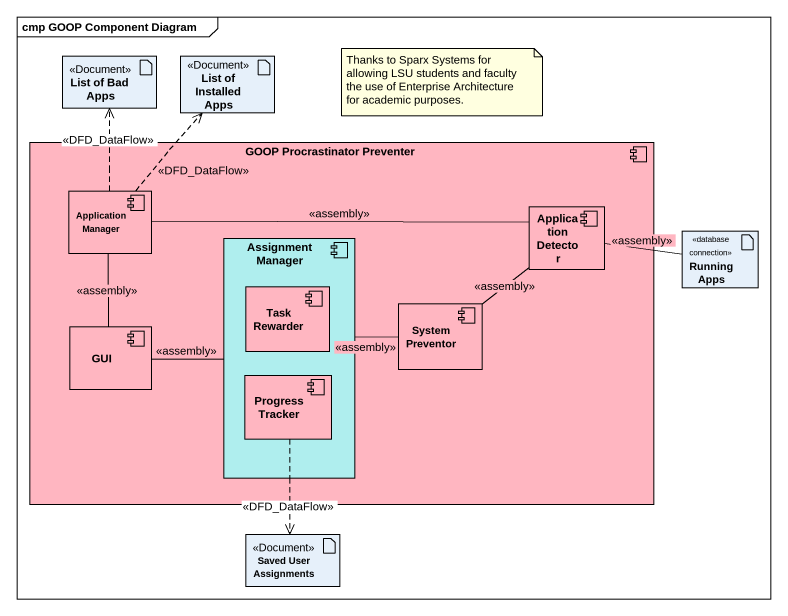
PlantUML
@startuml
mainframe cmp GOOP Component Diagram
artifact "List of Bad Apps" as List_of_Bad_Apps <<Document>>
artifact "List of Installed Apps" as List_of_Installed_Apps <<Document>>
component "GOOP Procrastinator Preventer" as GOOP_Procrastinator #FFB6C1 {
  component "Application Manager" as Application_Manager #FFB6C1
  component "Application Detector" as Application_Detector #FFB6C1
  component "Assignment Manager" as Assignment_Manager #AFEEEE {
    component "Task Rewarder" as Task_Rewarder #FFB6C1
    component "Progress Tracker" as Progress_Tracker #FFB6C1
  }
  component "System Preventor" as System_Preventor #FFB6C1
  component GUI #FFB6C1
}
artifact "Running Apps" as Running_Apps <<database connection>>
artifact "Saved User Assignments" as Saved_User_Assignments <<Document>>
Application_Manager .up.> List_of_Bad_Apps : <<DFD_DataFlow>>
Application_Manager .up.> List_of_Installed_Apps : <<DFD_DataFlow>>
Application_Manager -- GUI : <<assembly>>
Application_Detector -left- Application_Manager : <<assembly>>
Application_Detector -right- Running_Apps : <<assembly>>
Application_Detector -- System_Preventor : <<assembly>>
Assignment_Manager -right- System_Preventor : <<assembly>>
Assignment_Manager -left- GUI : <<assembly>>
Progress_Tracker ..> Saved_User_Assignments : <<DFD_DataFlow>>
note as N1
  Thanks to Sparx Systems for allowing LSU students and faculty the use of Enterprise Architecture for academic purposes.
end note
@enduml
